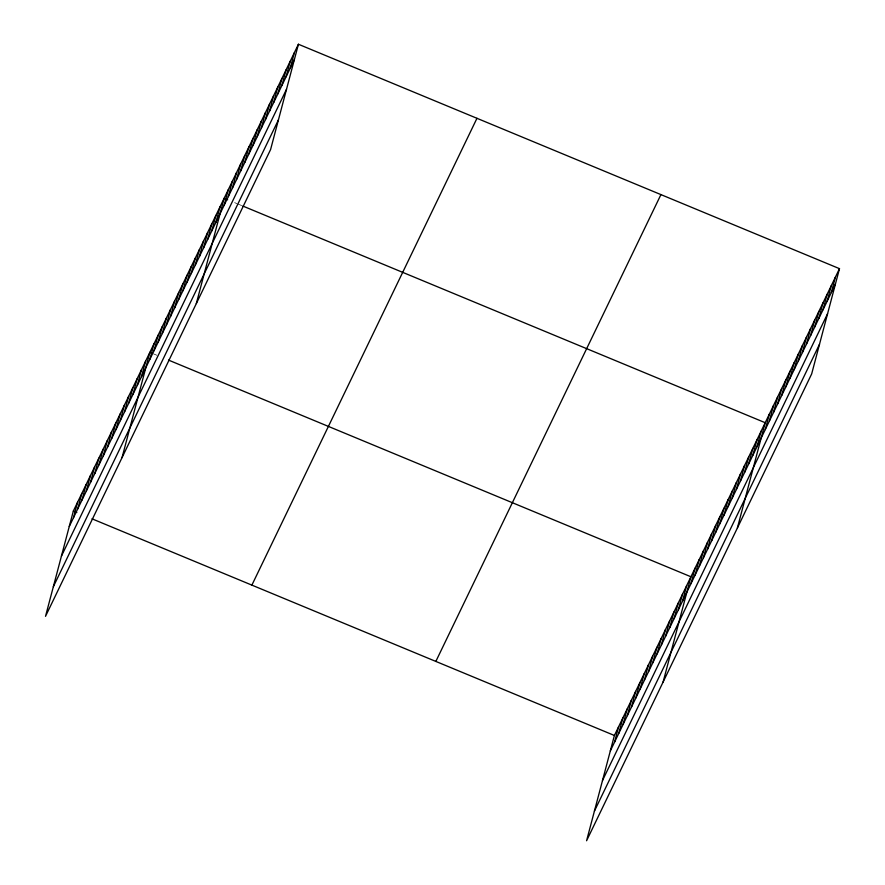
<?xml version="1.0" encoding="UTF-8"?>
<svg xmlns="http://www.w3.org/2000/svg" width="885" height="885" viewBox="0 0 885 885"><rect width="100%" height="100%" fill="white"/><g stroke="black" fill="none" stroke-linecap="round" stroke-linejoin="round"><path stroke-width="0.66" stroke-dasharray="4.42 3.32" d="M234.647 202.654L236.981 203.627M238.142 204.103L241.649 205.563M153.359 353.801L156.866 355.25"/><path stroke-width="1.33" d="M298.422 44.25L73.333 511.065L45.511 616.336L270.6 149.521L298.422 44.25L839.489 268.664L811.667 373.935L586.578 840.75L614.4 735.479L839.489 268.664M73.51 517.659L77.581 502.249M77.758 508.842L81.829 493.432M82.017 500.014L86.088 484.615M86.265 491.197L90.336 475.798M90.513 482.38L94.584 466.981M94.772 473.563L98.843 458.165M99.02 464.747L103.091 449.337M103.268 455.93L107.339 440.52M107.528 447.113L111.598 431.703M111.776 438.296L115.846 422.886M116.023 429.479L120.094 414.069M120.283 420.663L124.354 405.253M124.531 411.846L128.602 396.436M128.779 403.029L132.85 387.619M133.038 394.212L137.109 378.802M137.286 385.395L141.357 369.985M141.534 376.567L145.605 361.168M122.041 457.622L149.864 352.352L152.198 353.314M149.919 359.199L153.99 343.789M154.045 350.637L158.116 335.227M158.172 342.086L162.243 326.676M162.298 333.523L166.369 318.113M166.424 324.961L170.495 309.562M170.551 316.41L174.622 301M174.677 307.847L178.748 292.437M178.803 299.285L182.874 283.886M182.93 290.734L187 275.323M187.056 282.171L191.127 266.761M191.182 273.609L195.253 258.21M195.308 265.058L199.379 249.647M199.435 256.495L203.506 241.085M203.561 247.944L207.632 232.534M207.687 239.381L211.758 223.971M211.814 230.819L215.885 215.42M215.94 222.268L220.011 206.858M196.326 303.566L224.137 198.295L227.644 199.756M224.193 205.143L228.264 189.744M228.319 196.592L232.39 181.182M232.445 188.029L236.516 172.619M236.572 179.478L240.643 164.068M240.698 170.916L244.769 155.506M244.824 162.353L248.895 146.954M248.95 153.802L253.021 138.392M253.077 145.24L257.148 129.829M257.203 136.677L261.274 121.278M261.329 128.126L265.4 112.716M265.467 119.563L269.527 104.153M269.593 111.012L273.664 95.602M273.719 102.45L277.79 87.04M277.846 93.887L281.917 78.488M281.972 85.336L286.043 69.926M286.098 76.774L290.169 61.364M290.225 68.211L294.296 52.812M614.577 742.072L618.648 726.662M618.825 733.245L622.896 717.846M623.084 724.428L627.155 709.029M627.332 715.611L631.403 700.212M631.58 706.794L635.651 691.395M635.839 697.977L639.91 682.567M640.087 689.161L644.158 673.75M644.335 680.344L648.406 664.934M648.594 671.527L652.665 656.117M652.842 662.71L656.913 647.3M657.09 653.893L661.161 638.483M661.349 645.077L665.42 629.666M665.597 636.26L669.668 620.85M669.845 627.443L673.916 612.033M674.105 618.626L678.175 603.216M678.353 609.798L682.423 594.399M682.6 600.981L686.672 585.582M663.108 682.036L690.931 576.766L168.526 360.095M690.986 583.613L695.057 568.203M695.112 575.051L699.183 559.641M699.239 566.489L703.309 551.09M703.365 557.937L707.436 542.527M707.491 549.375L711.562 533.965M711.617 540.823L715.688 525.413M715.744 532.261L719.815 516.851M719.87 523.699L723.941 508.3M723.996 515.147L728.067 499.737M728.123 506.585L732.194 491.175M732.249 498.023L736.32 482.624M736.375 489.471L740.446 474.061M740.502 480.909L744.573 465.499M744.628 472.358L748.699 456.948M748.754 463.795L752.825 448.385M752.881 455.233L756.952 439.834M757.007 446.682L761.078 431.272M737.393 527.98L765.204 422.709L242.811 206.039M765.26 429.557L769.331 414.158M769.386 421.006L773.457 405.595M773.512 412.443L777.583 397.033M777.638 403.892L781.709 388.482M781.765 395.329L785.836 379.919M785.891 386.767L789.962 371.357M790.017 378.216L794.088 362.806M794.144 369.653L798.215 354.243M798.27 361.091L802.341 345.692M802.396 352.54L806.467 337.13M806.523 343.977L810.594 328.567M810.66 335.415L814.72 320.016M814.786 326.864L818.857 311.454M818.913 318.301L822.984 302.891M823.039 309.75L827.11 294.34M827.165 301.188L831.236 285.778M831.292 292.625L835.363 277.226M69.262 526.475L294.351 59.66M61.419 556.123L286.508 89.308M53.354 586.678L278.443 119.862M251.882 585.118L476.971 118.302M435.84 661.427L660.929 194.611M610.329 750.889L835.418 284.074M602.486 780.537L827.575 313.721M594.421 811.091L819.51 344.276M73.333 511.065L76.829 512.515M91.996 518.809L614.4 735.479"/></g></svg>
